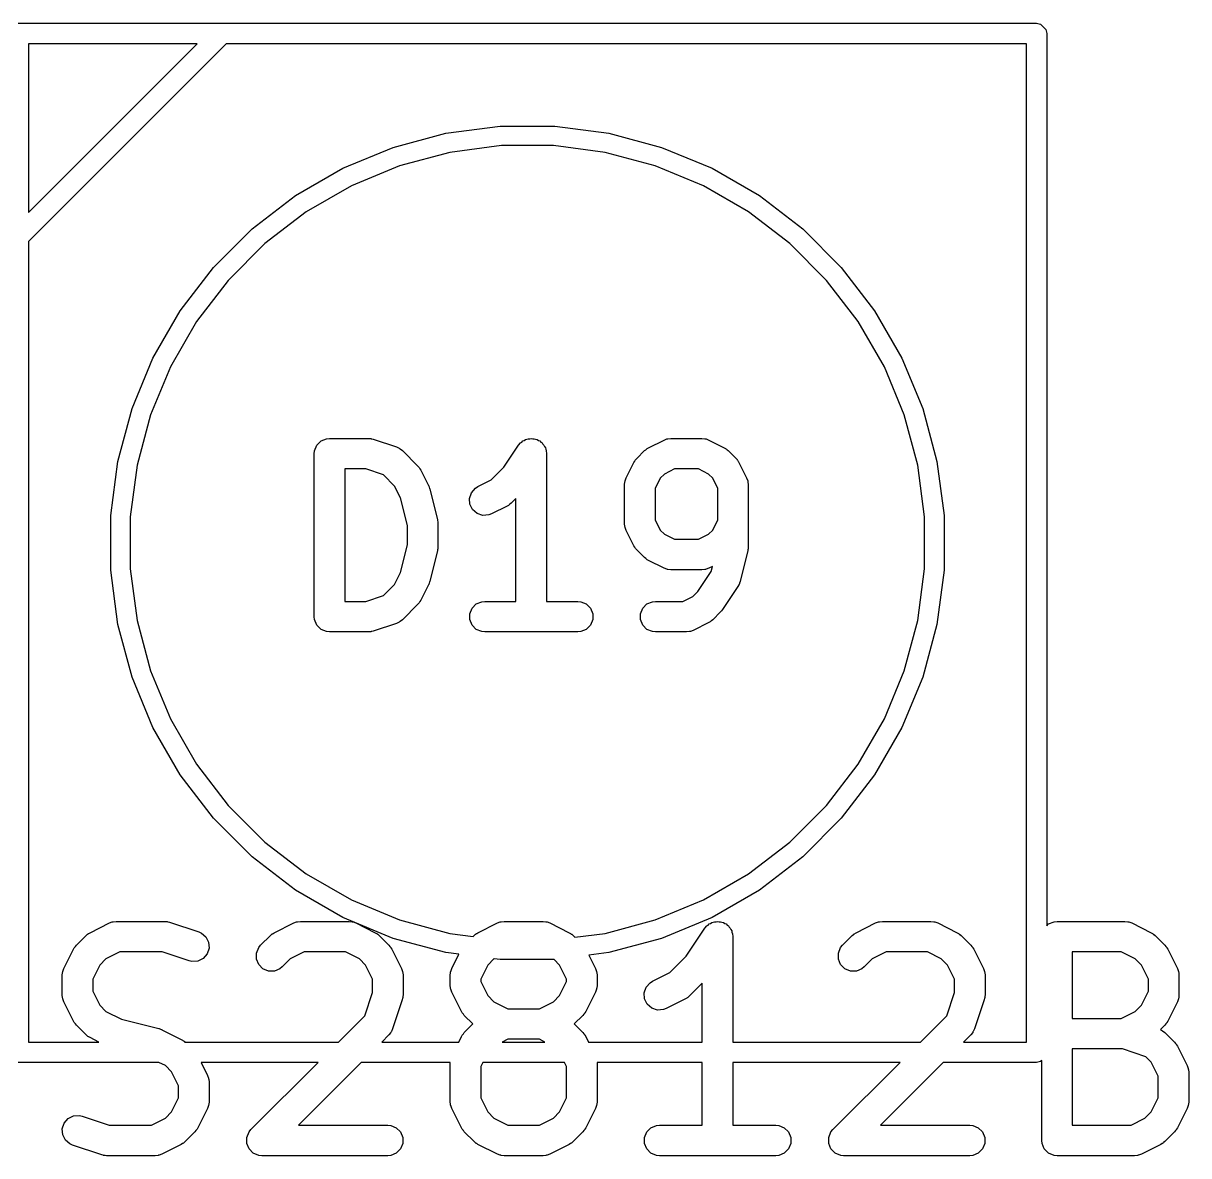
# Model space of a CAD drawing. Header units: millimetres. Extents: x 73 to 176, y -160 to -92.
# Drawn here: x 98.57 to 104.3, y -106.54 to -100.99 of the extents above; entities that cross this region are included whole.
import ezdxf

# ---------------------------------------------------------------- set-up
doc = ezdxf.new("R2010")
doc.units = ezdxf.units.MM
doc.layers.add('F.Fab', color=9, linetype='CONTINUOUS', true_color=0xafafaf)

msp = doc.modelspace()

# ---------------------------------------------------------------- linework, layer by layer
at = {"layer": 'F.Fab', "linetype": 'CONTINUOUS'}
for p, q in [((98.549, -100.986), (103.549, -100.986)), ((103.549, -100.986), (103.568134, -100.989806)), ((103.568134, -100.989806), (103.595194, -101.016866)), ((103.595194, -101.016866), (103.599, -101.036)), ((103.599, -101.036), (103.599, -105.415267)), ((99.569711, -101.086), (98.599, -102.05671)), ((98.599, -101.086), (98.599, -101.915289)), ((98.599, -101.915289), (99.428289, -101.086)), ((99.428289, -101.086), (98.599, -101.086)), ((103.499, -101.086), (99.569711, -101.086)), ((103.499, -105.986), (103.499, -101.086)), ((100.649065, -101.52539), (100.914924, -101.490389)), ((100.914924, -101.490389), (101.183076, -101.490389)), ((101.183076, -101.490389), (101.448935, -101.52539)), ((100.390049, -101.594793), (100.649065, -101.52539)), ((101.448935, -101.52539), (101.707951, -101.594793)), ((100.142308, -101.697411), (100.390049, -101.594793)), ((100.667758, -101.619365), (100.420848, -101.685524)), ((100.92119, -101.586), (100.667758, -101.619365)), ((101.17681, -101.586), (100.92119, -101.586)), ((101.430242, -101.619365), (101.17681, -101.586)), ((101.677152, -101.685524), (101.430242, -101.619365)), ((101.707951, -101.594793), (101.955692, -101.697411)), ((99.910081, -101.831487), (100.142308, -101.697411)), ((100.420848, -101.685524), (100.184687, -101.783346)), ((101.913313, -101.783346), (101.677152, -101.685524)), ((101.955692, -101.697411), (102.187919, -101.831487)), ((100.184687, -101.783346), (99.963314, -101.911155)), ((102.134686, -101.911155), (101.913313, -101.783346)), ((99.697341, -101.994728), (99.910081, -101.831487)), ((102.187919, -101.831487), (102.400659, -101.994728)), ((99.963314, -101.911155), (99.760517, -102.066767)), ((102.337483, -102.066767), (102.134686, -101.911155)), ((99.507728, -102.184341), (99.697341, -101.994728)), ((102.400659, -101.994728), (102.590272, -102.184341)), ((98.599, -102.05671), (98.599, -105.986)), ((99.760517, -102.066767), (99.579767, -102.247517)), ((102.518233, -102.247517), (102.337483, -102.066767)), ((99.344487, -102.397081), (99.507728, -102.184341)), ((102.590272, -102.184341), (102.753513, -102.397081)), ((99.579767, -102.247517), (99.424155, -102.450314)), ((102.673845, -102.450314), (102.518233, -102.247517)), ((99.210411, -102.629308), (99.344487, -102.397081)), ((102.753513, -102.397081), (102.887589, -102.629308)), ((99.424155, -102.450314), (99.296346, -102.671687)), ((102.801654, -102.671687), (102.673845, -102.450314)), ((99.107793, -102.877049), (99.210411, -102.629308)), ((102.887589, -102.629308), (102.990207, -102.877049)), ((99.296346, -102.671687), (99.198524, -102.907848)), ((102.899476, -102.907848), (102.801654, -102.671687)), ((99.03839, -103.136065), (99.107793, -102.877049)), ((102.990207, -102.877049), (103.05961, -103.136065)), ((99.198524, -102.907848), (99.132365, -103.154758)), ((102.965635, -103.154758), (102.899476, -102.907848)), ((100.015211, -103.056627), (100.035903, -103.035935)), ((100.035903, -103.035935), (100.062939, -103.024736)), ((100.062939, -103.024736), (100.077571, -103.023295)), ((100.077571, -103.023295), (100.268047, -103.023295)), ((100.268047, -103.023295), (100.275452, -103.024024)), ((100.275452, -103.024024), (100.277427, -103.023884)), ((100.277427, -103.023884), (100.280024, -103.024474)), ((100.280024, -103.024474), (100.282679, -103.024736)), ((100.282679, -103.024736), (100.28451, -103.025494)), ((100.28451, -103.025494), (100.291764, -103.027144)), ((100.291764, -103.027144), (100.40605, -103.065239)), ((101.005738, -103.056575), (101.014959, -103.045317)), ((101.014959, -103.045317), (101.021128, -103.041185)), ((101.021128, -103.041185), (101.026379, -103.035935)), ((101.026379, -103.035935), (101.033168, -103.033122)), ((101.033168, -103.033122), (101.039274, -103.029034)), ((101.039274, -103.029034), (101.046554, -103.027577)), ((101.046554, -103.027577), (101.053415, -103.024736)), ((101.053415, -103.024736), (101.060764, -103.024736)), ((101.060764, -103.024736), (101.067969, -103.023295)), ((101.067969, -103.023295), (101.075253, -103.024736)), ((101.075253, -103.024736), (101.082679, -103.024736)), ((101.082679, -103.024736), (101.089467, -103.027547)), ((101.089467, -103.027547), (101.096676, -103.028974)), ((101.096676, -103.028974), (101.102854, -103.033093)), ((101.102854, -103.033093), (101.109715, -103.035935)), ((101.109715, -103.035935), (101.11491, -103.04113)), ((101.11491, -103.04113), (101.121025, -103.045207)), ((101.121025, -103.045207), (101.125156, -103.051376)), ((101.125156, -103.051376), (101.130407, -103.056627)), ((101.64403, -103.069308), (101.72022, -103.031213)), ((101.72022, -103.031213), (101.733952, -103.025958)), ((101.733952, -103.025958), (101.736639, -103.025767)), ((101.736639, -103.025767), (101.739129, -103.024736)), ((101.739129, -103.024736), (101.753761, -103.023295)), ((101.753761, -103.023295), (101.906142, -103.023295)), ((101.906142, -103.023295), (101.920774, -103.024736)), ((101.920774, -103.024736), (101.923263, -103.025767)), ((101.923263, -103.025767), (101.925951, -103.025958)), ((101.925951, -103.025958), (101.939683, -103.031213)), ((101.939683, -103.031213), (102.015874, -103.069308)), ((100.002571, -103.098295), (100.004012, -103.083663)), ((100.002571, -103.898295), (100.002571, -103.098295)), ((100.004012, -103.083663), (100.015211, -103.056627)), ((100.40605, -103.065239), (100.419475, -103.071233)), ((100.419475, -103.071233), (100.42151, -103.072998)), ((100.42151, -103.072998), (100.424001, -103.07403)), ((100.424001, -103.07403), (100.435366, -103.083357)), ((100.435366, -103.083357), (100.511556, -103.159547)), ((100.93357, -103.1648), (101.005643, -103.056692)), ((101.005643, -103.056692), (101.005677, -103.056649)), ((101.005677, -103.056649), (101.005687, -103.056627)), ((101.005687, -103.056627), (101.005738, -103.056575)), ((101.130407, -103.056627), (101.133219, -103.063416)), ((101.133219, -103.063416), (101.137308, -103.069522)), ((101.137308, -103.069522), (101.138764, -103.076802)), ((101.138764, -103.076802), (101.141606, -103.083663)), ((101.141606, -103.083663), (101.143031, -103.098141)), ((101.143031, -103.098141), (101.143047, -103.098217)), ((101.143047, -103.098217), (101.143041, -103.098242)), ((101.143041, -103.098242), (101.143047, -103.098295)), ((101.143047, -103.098295), (101.143047, -103.823295)), ((101.586443, -103.121452), (101.624538, -103.083357)), ((101.624538, -103.083357), (101.630287, -103.078638)), ((101.630287, -103.078638), (101.631587, -103.07714)), ((101.631587, -103.07714), (101.633846, -103.075718)), ((101.633846, -103.075718), (101.635903, -103.07403)), ((101.635903, -103.07403), (101.63773, -103.073272)), ((101.63773, -103.073272), (101.64403, -103.069308)), ((102.015874, -103.069308), (102.022173, -103.073272)), ((102.022173, -103.073272), (102.024001, -103.07403)), ((102.024001, -103.07403), (102.026057, -103.075718)), ((102.026057, -103.075718), (102.028317, -103.07714)), ((102.028317, -103.07714), (102.029616, -103.078638)), ((102.029616, -103.078638), (102.035366, -103.083357)), ((102.035366, -103.083357), (102.073461, -103.121452)), ((99.003389, -103.401924), (99.03839, -103.136065)), ((99.132365, -103.154758), (99.099, -103.40819)), ((100.511556, -103.159547), (100.516276, -103.165297)), ((100.516276, -103.165297), (100.517773, -103.166596)), ((100.871238, -103.227131), (100.93357, -103.1648)), ((101.534298, -103.217135), (101.572394, -103.140944)), ((101.572394, -103.140944), (101.576357, -103.134647)), ((101.576357, -103.134647), (101.577116, -103.132817)), ((101.577116, -103.132817), (101.578807, -103.130755)), ((101.578807, -103.130755), (101.580227, -103.128501)), ((101.580227, -103.128501), (101.581722, -103.127204)), ((101.581722, -103.127204), (101.586443, -103.121452)), ((102.073461, -103.121452), (102.078179, -103.127201)), ((102.078179, -103.127201), (102.079678, -103.128501)), ((102.079678, -103.128501), (102.081099, -103.13076)), ((102.081099, -103.13076), (102.082788, -103.132817)), ((102.082788, -103.132817), (102.083545, -103.134644)), ((102.083545, -103.134644), (102.08751, -103.140944)), ((102.08751, -103.140944), (102.125605, -103.217135)), ((102.999, -103.40819), (102.965635, -103.154758)), ((103.05961, -103.136065), (103.094611, -103.401924)), ((100.255877, -103.173295), (100.152571, -103.173295)), ((100.152571, -103.173295), (100.152571, -103.823295)), ((100.341819, -103.201942), (100.255877, -103.173295)), ((100.396883, -103.257006), (100.341819, -103.201942)), ((100.517773, -103.166596), (100.519192, -103.16885)), ((100.519192, -103.16885), (100.520884, -103.170912)), ((100.520884, -103.170912), (100.521642, -103.172744)), ((100.521642, -103.172744), (100.525605, -103.179039)), ((100.525605, -103.179039), (100.5637, -103.25523)), ((101.529043, -103.230866), (101.534298, -103.217135)), ((101.701115, -103.218911), (101.67638, -103.268381)), ((101.721998, -103.198029), (101.701115, -103.218911)), ((101.771466, -103.173295), (101.721998, -103.198029)), ((101.888437, -103.173295), (101.771466, -103.173295)), ((101.937906, -103.198029), (101.888437, -103.173295)), ((101.958788, -103.218911), (101.937906, -103.198029)), ((101.983523, -103.26838), (101.958788, -103.218911)), ((102.125605, -103.217135), (102.13086, -103.230867)), ((100.425853, -103.314945), (100.396883, -103.257006)), ((100.5637, -103.25523), (100.564109, -103.256299)), ((100.564109, -103.256299), (100.564432, -103.256735)), ((100.564432, -103.256735), (100.56663, -103.262886)), ((100.56663, -103.262886), (100.568955, -103.268962)), ((100.568955, -103.268962), (100.568993, -103.2695)), ((100.568993, -103.2695), (100.569379, -103.27058)), ((100.569379, -103.27058), (100.607475, -103.422962)), ((100.774318, -103.289724), (100.793491, -103.267616)), ((100.793491, -103.267616), (100.805934, -103.259784)), ((100.805934, -103.259784), (100.871238, -103.227131)), ((101.52638, -103.250676), (101.527821, -103.236044)), ((101.52638, -103.441152), (101.52638, -103.250676)), ((101.527821, -103.236044), (101.528851, -103.233555)), ((101.528851, -103.233555), (101.529043, -103.230866)), ((101.67638, -103.268381), (101.67638, -103.423446)), ((101.983523, -103.423447), (101.983523, -103.26838)), ((102.13086, -103.230867), (102.13105, -103.233554)), ((102.13105, -103.233554), (102.132082, -103.236044)), ((102.132082, -103.236044), (102.133523, -103.250676)), ((102.133523, -103.250676), (102.133523, -103.555438)), ((100.459714, -103.450387), (100.425853, -103.314945)), ((100.765064, -103.317485), (100.774318, -103.289724)), ((100.767138, -103.346675), (100.765064, -103.317485)), ((100.993047, -103.317455), (100.968699, -103.341804)), ((100.993047, -103.823295), (100.993047, -103.317455)), ((100.780225, -103.37285), (100.767138, -103.346675)), ((100.802333, -103.392023), (100.780225, -103.37285)), ((100.830094, -103.401277), (100.802333, -103.392023)), ((100.873016, -103.393948), (100.859284, -103.399203)), ((100.949207, -103.355853), (100.873016, -103.393948)), ((100.955506, -103.351888), (100.949207, -103.355853)), ((100.957334, -103.351131), (100.955506, -103.351888)), ((100.95939, -103.349442), (100.957334, -103.351131)), ((100.96165, -103.348021), (100.95939, -103.349442)), ((100.962949, -103.346522), (100.96165, -103.348021)), ((100.968699, -103.341804), (100.962949, -103.346522)), ((99.003389, -103.40819), (99.003389, -103.401924)), ((99.003389, -103.670076), (99.003389, -103.40819)), ((99.099, -103.40819), (99.099, -103.66381)), ((100.459714, -103.546202), (100.459714, -103.450387)), ((100.607475, -103.422962), (100.60785, -103.425498)), ((100.60785, -103.425498), (100.608273, -103.42652)), ((100.608273, -103.42652), (100.608815, -103.432032)), ((100.608815, -103.432032), (100.609625, -103.437506)), ((100.609625, -103.437506), (100.609462, -103.438598)), ((100.609462, -103.438598), (100.609714, -103.441152)), ((100.609714, -103.441152), (100.609714, -103.555438)), ((100.859284, -103.399203), (100.830094, -103.401277)), ((101.527821, -103.455784), (101.52638, -103.441152)), ((101.67638, -103.423446), (101.701114, -103.472914)), ((101.958788, -103.472915), (101.983523, -103.423447)), ((102.999, -103.66381), (102.999, -103.40819)), ((103.094611, -103.401924), (103.094611, -103.670076)), ((101.528851, -103.458272), (101.527821, -103.455784)), ((101.529043, -103.460962), (101.528851, -103.458272)), ((101.534298, -103.474694), (101.529043, -103.460962)), ((101.572394, -103.550883), (101.534298, -103.474694)), ((101.701114, -103.472914), (101.721998, -103.493799)), ((101.721998, -103.493799), (101.771466, -103.518533)), ((101.888437, -103.518533), (101.937905, -103.493799)), ((101.937905, -103.493799), (101.958788, -103.472915)), ((100.425853, -103.681643), (100.459714, -103.546202)), ((100.608815, -103.564557), (100.608273, -103.57007)), ((100.609625, -103.559084), (100.608815, -103.564557)), ((100.609714, -103.555438), (100.609462, -103.557991)), ((100.609462, -103.557991), (100.609625, -103.559084)), ((101.576356, -103.557177), (101.572394, -103.550883)), ((101.577115, -103.559009), (101.576356, -103.557177)), ((101.578808, -103.561072), (101.577115, -103.559009)), ((101.580227, -103.563326), (101.578808, -103.561072)), ((101.581721, -103.564622), (101.580227, -103.563326)), ((101.586442, -103.570374), (101.581721, -103.564622)), ((101.771466, -103.518533), (101.888437, -103.518533)), ((102.132623, -103.564567), (102.132082, -103.57007)), ((102.133435, -103.559083), (102.132623, -103.564567)), ((102.133523, -103.555438), (102.133271, -103.557987)), ((102.133271, -103.557987), (102.133435, -103.559083)), ((100.607475, -103.573628), (100.569379, -103.72601)), ((100.60785, -103.571091), (100.607475, -103.573628)), ((100.608273, -103.57007), (100.60785, -103.571091)), ((101.624537, -103.60847), (101.586442, -103.570374)), ((101.630288, -103.61319), (101.624537, -103.60847)), ((101.631587, -103.614688), (101.630288, -103.61319)), ((101.633842, -103.616107), (101.631587, -103.614688)), ((101.635902, -103.617798), (101.633842, -103.616107)), ((101.637732, -103.618556), (101.635902, -103.617798)), ((101.64403, -103.62252), (101.637732, -103.618556)), ((101.72022, -103.660615), (101.64403, -103.62252)), ((102.131284, -103.573628), (102.093189, -103.726009)), ((102.131659, -103.57109), (102.131284, -103.573628)), ((102.132082, -103.57007), (102.131659, -103.57109)), ((99.03839, -103.935935), (99.003389, -103.670076)), ((99.099, -103.66381), (99.132365, -103.917242)), ((101.733952, -103.66587), (101.72022, -103.660615)), ((101.736639, -103.66606), (101.733952, -103.66587)), ((101.739129, -103.667092), (101.736639, -103.66606)), ((101.753761, -103.668533), (101.739129, -103.667092)), ((101.906142, -103.668533), (101.753761, -103.668533)), ((101.885952, -103.774323), (101.950817, -103.677026)), ((101.920774, -103.667092), (101.906142, -103.668533)), ((101.923263, -103.66606), (101.920774, -103.667092)), ((101.925951, -103.66587), (101.923263, -103.66606)), ((101.939683, -103.660615), (101.925951, -103.66587)), ((101.957097, -103.651908), (101.939683, -103.660615)), ((101.950817, -103.677026), (101.957097, -103.651908)), ((102.965635, -103.917242), (102.999, -103.66381)), ((103.094611, -103.670076), (103.05961, -103.935935)), ((100.396883, -103.739582), (100.425853, -103.681643)), ((100.56663, -103.733703), (100.564432, -103.739855)), ((100.568955, -103.727628), (100.56663, -103.733703)), ((100.568993, -103.727089), (100.568955, -103.727628)), ((100.569379, -103.72601), (100.568993, -103.727089)), ((102.08887, -103.738095), (102.088242, -103.739855)), ((102.089749, -103.736448), (102.08887, -103.738095)), ((102.090108, -103.734631), (102.089749, -103.736448)), ((102.093189, -103.726009), (102.090108, -103.734631)), ((100.255877, -103.823295), (100.341818, -103.794648)), ((100.341818, -103.794648), (100.396883, -103.739582)), ((100.5637, -103.74136), (100.525605, -103.81755)), ((100.564109, -103.74029), (100.5637, -103.74136)), ((100.564432, -103.739855), (100.564109, -103.74029)), ((101.861715, -103.798561), (101.885952, -103.774323)), ((102.082832, -103.749422), (102.006642, -103.863707)), ((102.087138, -103.741343), (102.082832, -103.749422)), ((102.088242, -103.739855), (102.087138, -103.741343)), ((100.152571, -103.823295), (100.255877, -103.823295)), ((100.511557, -103.837041), (100.435366, -103.913233)), ((100.516274, -103.831292), (100.511557, -103.837041)), ((100.517773, -103.829993), (100.516274, -103.831292)), ((100.519194, -103.827734), (100.517773, -103.829993)), ((100.520884, -103.825676), (100.519194, -103.827734)), ((100.521641, -103.823846), (100.520884, -103.825676)), ((100.525605, -103.81755), (100.521641, -103.823846)), ((100.777115, -103.856627), (100.797807, -103.835935)), ((100.797807, -103.835935), (100.824843, -103.824736)), ((100.824843, -103.824736), (100.839475, -103.823295)), ((100.839475, -103.823295), (100.993047, -103.823295)), ((101.143047, -103.823295), (101.296618, -103.823295)), ((101.296618, -103.823295), (101.31125, -103.824736)), ((101.31125, -103.824736), (101.338286, -103.835935)), ((101.338286, -103.835935), (101.358978, -103.856627)), ((101.615211, -103.856627), (101.635903, -103.835935)), ((101.635903, -103.835935), (101.662939, -103.824736)), ((101.662939, -103.824736), (101.677571, -103.823295)), ((101.677571, -103.823295), (101.812247, -103.823295)), ((101.812247, -103.823295), (101.861715, -103.798561)), ((100.004012, -103.912927), (100.002571, -103.898295)), ((100.765916, -103.883663), (100.777115, -103.856627)), ((100.765916, -103.912927), (100.765916, -103.883663)), ((101.358978, -103.856627), (101.370177, -103.883663)), ((101.370177, -103.883663), (101.370177, -103.912927)), ((101.604012, -103.883663), (101.615211, -103.856627)), ((101.604012, -103.912927), (101.604012, -103.883663)), ((101.997271, -103.875137), (101.959175, -103.913233)), ((101.997304, -103.875096), (101.997271, -103.875137)), ((101.997326, -103.875082), (101.997304, -103.875096)), ((102.00187, -103.869532), (101.997326, -103.875082)), ((102.006599, -103.863772), (102.00187, -103.869532)), ((102.006609, -103.863746), (102.006599, -103.863772)), ((102.006642, -103.863707), (102.006609, -103.863746)), ((99.107793, -104.194951), (99.03839, -103.935935)), ((99.132365, -103.917242), (99.198524, -104.164152)), ((100.015211, -103.939963), (100.004012, -103.912927)), ((100.035903, -103.960655), (100.015211, -103.939963)), ((100.062939, -103.971854), (100.035903, -103.960655)), ((100.40605, -103.931351), (100.291764, -103.969446)), ((100.419475, -103.925357), (100.40605, -103.931351)), ((100.42151, -103.923591), (100.419475, -103.925357)), ((100.424001, -103.92256), (100.42151, -103.923591)), ((100.435366, -103.913233), (100.424001, -103.92256)), ((100.777115, -103.939963), (100.765916, -103.912927)), ((100.797807, -103.960655), (100.777115, -103.939963)), ((100.824843, -103.971854), (100.797807, -103.960655)), ((101.338286, -103.960655), (101.31125, -103.971854)), ((101.358978, -103.939963), (101.338286, -103.960655)), ((101.370177, -103.912927), (101.358978, -103.939963)), ((101.615211, -103.939963), (101.604012, -103.912927)), ((101.635903, -103.960655), (101.615211, -103.939963)), ((101.662939, -103.971854), (101.635903, -103.960655)), ((101.863493, -103.965377), (101.849761, -103.970632)), ((101.939683, -103.927282), (101.863493, -103.965377)), ((101.945982, -103.923317), (101.939683, -103.927282)), ((101.94781, -103.92256), (101.945982, -103.923317)), ((101.949866, -103.920871), (101.94781, -103.92256)), ((101.952126, -103.91945), (101.949866, -103.920871)), ((101.953425, -103.917951), (101.952126, -103.91945)), ((101.959175, -103.913233), (101.953425, -103.917951)), ((102.899476, -104.164152), (102.965635, -103.917242)), ((103.05961, -103.935935), (102.990207, -104.194951)), ((100.077571, -103.973295), (100.062939, -103.971854)), ((100.268047, -103.973295), (100.077571, -103.973295)), ((100.275452, -103.972565), (100.268047, -103.973295)), ((100.277427, -103.972706), (100.275452, -103.972565)), ((100.280024, -103.972115), (100.277427, -103.972706)), ((100.282679, -103.971854), (100.280024, -103.972115)), ((100.28451, -103.971095), (100.282679, -103.971854)), ((100.291764, -103.969446), (100.28451, -103.971095)), ((100.839475, -103.973295), (100.824843, -103.971854)), ((101.296618, -103.973295), (100.839475, -103.973295)), ((101.31125, -103.971854), (101.296618, -103.973295)), ((101.677571, -103.973295), (101.662939, -103.971854)), ((101.829952, -103.973295), (101.677571, -103.973295)), ((101.844584, -103.971854), (101.829952, -103.973295)), ((101.847073, -103.970822), (101.844584, -103.971854)), ((101.849761, -103.970632), (101.847073, -103.970822)), ((99.210411, -104.442692), (99.107793, -104.194951)), ((99.198524, -104.164152), (99.296346, -104.400313)), ((102.801654, -104.400313), (102.899476, -104.164152)), ((102.990207, -104.194951), (102.887589, -104.442692)), ((99.296346, -104.400313), (99.424155, -104.621686)), ((102.673845, -104.621686), (102.801654, -104.400313)), ((99.344487, -104.674919), (99.210411, -104.442692)), ((102.887589, -104.442692), (102.753513, -104.674919)), ((99.424155, -104.621686), (99.579767, -104.824483)), ((102.518233, -104.824483), (102.673845, -104.621686)), ((99.507728, -104.887659), (99.344487, -104.674919)), ((102.753513, -104.674919), (102.590272, -104.887659)), ((99.579767, -104.824483), (99.760517, -105.005233)), ((102.337483, -105.005233), (102.518233, -104.824483)), ((99.697341, -105.077272), (99.507728, -104.887659)), ((102.590272, -104.887659), (102.400659, -105.077272)), ((99.760517, -105.005233), (99.963314, -105.160845)), ((102.134686, -105.160845), (102.337483, -105.005233)), ((99.910081, -105.240513), (99.697341, -105.077272)), ((102.400659, -105.077272), (102.187919, -105.240513)), ((99.963314, -105.160845), (100.184687, -105.288654)), ((101.913313, -105.288654), (102.134686, -105.160845)), ((100.142308, -105.374589), (99.910081, -105.240513)), ((102.187919, -105.240513), (101.955692, -105.374589)), ((100.184687, -105.288654), (100.420848, -105.386476)), ((101.677152, -105.386476), (101.913313, -105.288654)), ((98.996887, -105.401737), (99.010618, -105.396482)), ((99.010618, -105.396482), (99.013307, -105.39629)), ((99.013307, -105.39629), (99.015796, -105.39526)), ((99.015796, -105.39526), (99.030428, -105.393819)), ((99.030428, -105.393819), (99.268523, -105.393819)), ((99.268523, -105.393819), (99.275928, -105.394548)), ((99.275928, -105.394548), (99.277903, -105.394408)), ((99.277903, -105.394408), (99.2805, -105.394998)), ((99.2805, -105.394998), (99.283155, -105.39526)), ((99.283155, -105.39526), (99.284986, -105.396018)), ((99.284986, -105.396018), (99.29224, -105.397668)), ((99.901649, -105.401737), (99.91538, -105.396482)), ((99.91538, -105.396482), (99.918069, -105.39629)), ((99.918069, -105.39629), (99.920558, -105.39526)), ((99.920558, -105.39526), (99.93519, -105.393819)), ((99.93519, -105.393819), (100.173285, -105.393819)), ((100.390049, -105.477207), (100.142308, -105.374589)), ((100.173285, -105.393819), (100.187917, -105.39526)), ((100.187917, -105.39526), (100.190406, -105.396291)), ((100.190406, -105.396291), (100.193094, -105.396482)), ((100.193094, -105.396482), (100.206826, -105.401737)), ((100.420848, -105.386476), (100.667758, -105.452635)), ((100.901649, -105.401737), (100.91538, -105.396482)), ((100.91538, -105.396482), (100.918069, -105.39629)), ((100.918069, -105.39629), (100.920558, -105.39526)), ((100.920558, -105.39526), (100.93519, -105.393819)), ((100.93519, -105.393819), (101.125666, -105.393819)), ((101.125666, -105.393819), (101.140298, -105.39526)), ((101.140298, -105.39526), (101.142787, -105.396291)), ((101.142787, -105.396291), (101.145475, -105.396482)), ((101.145475, -105.396482), (101.159207, -105.401737)), ((101.430242, -105.452635), (101.677152, -105.386476)), ((101.955692, -105.374589), (101.707951, -105.477207)), ((101.961316, -105.398101), (101.968177, -105.39526)), ((101.968177, -105.39526), (101.975525, -105.39526)), ((101.975525, -105.39526), (101.98273, -105.393819)), ((101.98273, -105.393819), (101.990014, -105.39526)), ((101.990014, -105.39526), (101.997441, -105.39526)), ((101.997441, -105.39526), (102.004229, -105.398072)), ((102.758792, -105.401737), (102.772523, -105.396482)), ((102.772523, -105.396482), (102.775212, -105.39629)), ((102.775212, -105.39629), (102.777701, -105.39526)), ((102.777701, -105.39526), (102.792333, -105.393819)), ((102.792333, -105.393819), (103.030428, -105.393819)), ((103.030428, -105.393819), (103.04506, -105.39526)), ((103.04506, -105.39526), (103.047549, -105.396291)), ((103.047549, -105.396291), (103.050237, -105.396482)), ((103.050237, -105.396482), (103.063969, -105.401737)), ((103.607808, -105.406459), (103.634844, -105.39526)), ((103.634844, -105.39526), (103.649476, -105.393819)), ((103.649476, -105.393819), (103.982809, -105.393819)), ((103.982809, -105.393819), (103.997441, -105.39526)), ((103.997441, -105.39526), (103.99993, -105.396291)), ((103.99993, -105.396291), (104.002618, -105.396482)), ((104.002618, -105.396482), (104.01635, -105.401737)), ((98.891465, -105.455766), (98.893522, -105.454078)), ((98.893522, -105.454078), (98.895349, -105.45332)), ((98.895349, -105.45332), (98.901649, -105.449356)), ((98.901649, -105.449356), (98.996887, -105.401737)), ((99.29224, -105.397668), (99.435097, -105.445287)), ((99.435097, -105.445287), (99.448522, -105.451281)), ((99.448522, -105.451281), (99.470629, -105.470455)), ((99.796227, -105.455766), (99.798284, -105.454078)), ((99.798284, -105.454078), (99.800111, -105.45332)), ((99.800111, -105.45332), (99.806411, -105.449356)), ((99.806411, -105.449356), (99.901649, -105.401737)), ((100.206826, -105.401737), (100.302064, -105.449356)), ((100.302064, -105.449356), (100.308363, -105.45332)), ((100.308363, -105.45332), (100.310191, -105.454078)), ((100.310191, -105.454078), (100.312247, -105.455766)), ((100.667758, -105.452635), (100.782573, -105.46775)), ((100.796227, -105.455766), (100.798284, -105.454078)), ((100.798284, -105.454078), (100.800111, -105.45332)), ((100.800111, -105.45332), (100.806411, -105.449356)), ((100.806411, -105.449356), (100.901649, -105.401737)), ((101.159207, -105.401737), (101.254445, -105.449356)), ((101.254445, -105.449356), (101.260744, -105.45332)), ((101.260744, -105.45332), (101.262572, -105.454078)), ((101.262572, -105.454078), (101.264628, -105.455766)), ((101.282603, -105.472071), (101.430242, -105.452635)), ((101.829285, -105.563896), (101.920405, -105.427216)), ((101.920405, -105.427216), (101.920439, -105.427173)), ((101.920439, -105.427173), (101.920449, -105.427151)), ((101.920449, -105.427151), (101.9205, -105.427099)), ((101.9205, -105.427099), (101.929721, -105.415841)), ((101.929721, -105.415841), (101.93589, -105.411709)), ((101.93589, -105.411709), (101.941141, -105.406459)), ((101.941141, -105.406459), (101.94793, -105.403646)), ((101.94793, -105.403646), (101.954036, -105.399558)), ((101.954036, -105.399558), (101.961316, -105.398101)), ((102.004229, -105.398072), (102.011438, -105.399498)), ((102.011438, -105.399498), (102.017617, -105.403617)), ((102.017617, -105.403617), (102.024477, -105.406459)), ((102.024477, -105.406459), (102.02967, -105.411652)), ((102.02967, -105.411652), (102.035787, -105.41573)), ((102.035787, -105.41573), (102.03992, -105.421902)), ((102.03992, -105.421902), (102.045169, -105.427151)), ((102.045169, -105.427151), (102.04798, -105.433938)), ((102.04798, -105.433938), (102.05207, -105.440045)), ((102.05207, -105.440045), (102.053526, -105.447326)), ((102.053526, -105.447326), (102.056368, -105.454187)), ((102.056368, -105.454187), (102.057793, -105.468663)), ((102.65337, -105.455766), (102.655427, -105.454078)), ((102.655427, -105.454078), (102.657254, -105.45332)), ((102.657254, -105.45332), (102.663554, -105.449356)), ((102.663554, -105.449356), (102.758792, -105.401737)), ((103.063969, -105.401737), (103.159207, -105.449356)), ((103.159207, -105.449356), (103.165506, -105.45332)), ((103.165506, -105.45332), (103.167334, -105.454078)), ((103.167334, -105.454078), (103.16939, -105.455766)), ((103.599, -105.415267), (103.607808, -105.406459)), ((104.01635, -105.401737), (104.111588, -105.449356)), ((104.111588, -105.449356), (104.117887, -105.45332)), ((104.117887, -105.45332), (104.119715, -105.454078)), ((104.119715, -105.454078), (104.121771, -105.455766)), ((98.829819, -105.516773), (98.834538, -105.511024)), ((98.834538, -105.511024), (98.882157, -105.463405)), ((98.882157, -105.463405), (98.887906, -105.458686)), ((98.887906, -105.458686), (98.889206, -105.457188)), ((98.889206, -105.457188), (98.891465, -105.455766)), ((99.470629, -105.470455), (99.483716, -105.496628)), ((99.483716, -105.496628), (99.485791, -105.525818)), ((99.729973, -105.522389), (99.7393, -105.511024)), ((99.7393, -105.511024), (99.786919, -105.463405)), ((99.786919, -105.463405), (99.792668, -105.458686)), ((99.792668, -105.458686), (99.793968, -105.457188)), ((99.793968, -105.457188), (99.796227, -105.455766)), ((100.312247, -105.455766), (100.314507, -105.457188)), ((100.314507, -105.457188), (100.315806, -105.458686)), ((100.315806, -105.458686), (100.321556, -105.463405)), ((100.321556, -105.463405), (100.369175, -105.511024)), ((100.369175, -105.511024), (100.373893, -105.516773)), ((100.649065, -105.54661), (100.390049, -105.477207)), ((100.782573, -105.46775), (100.786919, -105.463405)), ((100.786919, -105.463405), (100.792668, -105.458686)), ((100.792668, -105.458686), (100.793968, -105.457188)), ((100.793968, -105.457188), (100.796227, -105.455766)), ((101.264628, -105.455766), (101.266888, -105.457188)), ((101.266888, -105.457188), (101.268187, -105.458686)), ((101.268187, -105.458686), (101.273937, -105.463405)), ((101.273937, -105.463405), (101.282603, -105.472071)), ((101.707951, -105.477207), (101.448935, -105.54661)), ((102.057793, -105.468663), (102.057809, -105.46874)), ((102.057809, -105.46874), (102.057803, -105.468766)), ((102.057803, -105.468766), (102.057809, -105.468819)), ((102.057809, -105.468819), (102.057809, -105.986)), ((102.587116, -105.522389), (102.596443, -105.511024)), ((102.596443, -105.511024), (102.644062, -105.463405)), ((102.644062, -105.463405), (102.649811, -105.458686)), ((102.649811, -105.458686), (102.651111, -105.457188)), ((102.651111, -105.457188), (102.65337, -105.455766)), ((103.16939, -105.455766), (103.17165, -105.457188)), ((103.17165, -105.457188), (103.172949, -105.458686)), ((103.172949, -105.458686), (103.178699, -105.463405)), ((103.178699, -105.463405), (103.226318, -105.511024)), ((103.226318, -105.511024), (103.231036, -105.516773)), ((104.121771, -105.455766), (104.124031, -105.457188)), ((104.124031, -105.457188), (104.12533, -105.458686)), ((104.12533, -105.458686), (104.13108, -105.463405)), ((104.13108, -105.463405), (104.178699, -105.511024)), ((104.178699, -105.511024), (104.183417, -105.516773)), ((98.77287, -105.625754), (98.820489, -105.530516)), ((98.820489, -105.530516), (98.824453, -105.524216)), ((98.824453, -105.524216), (98.825211, -105.522389)), ((98.825211, -105.522389), (98.826899, -105.520332)), ((98.826899, -105.520332), (98.828321, -105.518073)), ((98.828321, -105.518073), (98.829819, -105.516773)), ((99.048133, -105.543819), (98.979617, -105.578077)), ((99.256353, -105.543819), (99.048133, -105.543819)), ((99.387662, -105.587589), (99.256353, -105.543819)), ((99.476537, -105.55358), (99.457363, -105.575688)), ((99.485791, -105.525818), (99.476537, -105.55358)), ((99.718774, -105.549426), (99.729973, -105.522389)), ((99.718774, -105.578688), (99.718774, -105.549426)), ((99.952895, -105.543819), (99.884379, -105.578077)), ((100.15558, -105.543819), (99.952895, -105.543819)), ((100.224096, -105.578077), (100.15558, -105.543819)), ((100.373893, -105.516773), (100.375392, -105.518073)), ((100.375392, -105.518073), (100.376813, -105.520332)), ((100.376813, -105.520332), (100.378502, -105.522389)), ((100.378502, -105.522389), (100.379259, -105.524216)), ((100.379259, -105.524216), (100.383224, -105.530516)), ((100.383224, -105.530516), (100.430843, -105.625754)), ((100.712995, -105.555026), (100.649065, -105.54661)), ((100.677632, -105.625754), (100.712995, -105.555026)), ((101.448935, -105.54661), (101.350154, -105.559614)), ((101.350154, -105.559614), (101.383224, -105.625754)), ((101.747906, -105.645275), (101.829285, -105.563896)), ((102.575917, -105.549426), (102.587116, -105.522389)), ((102.575917, -105.578688), (102.575917, -105.549426)), ((102.810038, -105.543819), (102.741522, -105.578077)), ((103.012723, -105.543819), (102.810038, -105.543819)), ((103.081239, -105.578077), (103.012723, -105.543819)), ((103.231036, -105.516773), (103.232535, -105.518073)), ((103.232535, -105.518073), (103.233956, -105.520332)), ((103.233956, -105.520332), (103.235645, -105.522389)), ((103.235645, -105.522389), (103.236402, -105.524216)), ((103.236402, -105.524216), (103.240367, -105.530516)), ((103.240367, -105.530516), (103.287986, -105.625754)), ((103.965104, -105.543819), (103.724476, -105.543819)), ((103.724476, -105.543819), (103.724476, -105.870009)), ((104.03362, -105.578077), (103.965104, -105.543819)), ((104.183417, -105.516773), (104.184916, -105.518073)), ((104.184916, -105.518073), (104.186337, -105.520332)), ((104.186337, -105.520332), (104.188026, -105.522389)), ((104.188026, -105.522389), (104.188783, -105.524216)), ((104.188783, -105.524216), (104.192748, -105.530516)), ((104.192748, -105.530516), (104.240367, -105.625754)), ((98.767615, -105.639486), (98.77287, -105.625754)), ((98.94921, -105.608484), (98.914952, -105.677)), ((98.979617, -105.578077), (98.94921, -105.608484)), ((99.401999, -105.590849), (99.387662, -105.587589)), ((99.431189, -105.588774), (99.401999, -105.590849)), ((99.457363, -105.575688), (99.431189, -105.588774)), ((99.729973, -105.605725), (99.718774, -105.578688)), ((99.750665, -105.626417), (99.729973, -105.605725)), ((99.845366, -105.61709), (99.834001, -105.626417)), ((99.884379, -105.578077), (99.845366, -105.61709)), ((100.254503, -105.608484), (100.224096, -105.578077)), ((100.288761, -105.677), (100.254503, -105.608484)), ((100.430843, -105.625754), (100.436098, -105.639485)), ((100.672377, -105.639486), (100.677632, -105.625754)), ((100.853972, -105.608484), (100.819714, -105.677)), ((100.884379, -105.578077), (100.853972, -105.608484)), ((100.88515, -105.577691), (100.884379, -105.578077)), ((100.914924, -105.581611), (100.88515, -105.577691)), ((101.180011, -105.581611), (100.914924, -105.581611)), ((101.206884, -105.608484), (101.180011, -105.581611)), ((101.241142, -105.677), (101.206884, -105.608484)), ((101.383224, -105.625754), (101.388479, -105.639485)), ((102.587116, -105.605725), (102.575917, -105.578688)), ((102.607808, -105.626417), (102.587116, -105.605725)), ((102.702509, -105.61709), (102.691144, -105.626417)), ((102.741522, -105.578077), (102.702509, -105.61709)), ((103.111646, -105.608484), (103.081239, -105.578077)), ((103.145904, -105.677), (103.111646, -105.608484)), ((103.287986, -105.625754), (103.293241, -105.639485)), ((104.064027, -105.608484), (104.03362, -105.578077)), ((104.098285, -105.677), (104.064027, -105.608484)), ((104.240367, -105.625754), (104.245622, -105.639485)), ((98.764952, -105.659295), (98.766393, -105.644663)), ((98.764952, -105.754533), (98.764952, -105.659295)), ((98.766393, -105.644663), (98.767424, -105.642173)), ((98.767424, -105.642173), (98.767615, -105.639486)), ((98.914952, -105.677), (98.914952, -105.736828)), ((99.777702, -105.637616), (99.750665, -105.626417)), ((99.806964, -105.637616), (99.777702, -105.637616)), ((99.834001, -105.626417), (99.806964, -105.637616)), ((100.288761, -105.742363), (100.288761, -105.677)), ((100.436098, -105.639485), (100.436289, -105.642174)), ((100.436289, -105.642174), (100.43732, -105.644663)), ((100.43732, -105.644663), (100.438761, -105.659295)), ((100.438761, -105.659295), (100.438761, -105.754533)), ((100.669714, -105.659295), (100.671155, -105.644663)), ((100.669714, -105.706914), (100.669714, -105.659295)), ((100.671155, -105.644663), (100.672186, -105.642173)), ((100.672186, -105.642173), (100.672377, -105.639486)), ((100.819714, -105.677), (100.819714, -105.689209)), ((101.241142, -105.689209), (101.241142, -105.677)), ((101.388479, -105.639485), (101.38867, -105.642174)), ((101.38867, -105.642174), (101.389701, -105.644663)), ((101.389701, -105.644663), (101.391142, -105.659295)), ((101.391142, -105.659295), (101.391142, -105.706914)), ((101.663554, -105.687451), (101.747906, -105.645275)), ((102.634845, -105.637616), (102.607808, -105.626417)), ((102.664107, -105.637616), (102.634845, -105.637616)), ((102.691144, -105.626417), (102.664107, -105.637616)), ((103.145904, -105.742363), (103.145904, -105.677)), ((103.293241, -105.639485), (103.293432, -105.642174)), ((103.293432, -105.642174), (103.294463, -105.644663)), ((103.294463, -105.644663), (103.295904, -105.659295)), ((103.295904, -105.659295), (103.295904, -105.754533)), ((104.098285, -105.736828), (104.098285, -105.677)), ((104.245622, -105.639485), (104.245813, -105.642174)), ((104.245813, -105.642174), (104.246844, -105.644663)), ((104.246844, -105.644663), (104.248285, -105.659295)), ((104.248285, -105.659295), (104.248285, -105.754533)), ((98.914952, -105.736828), (98.94921, -105.805344)), ((100.671155, -105.721546), (100.669714, -105.706914)), ((100.672186, -105.724035), (100.671155, -105.721546)), ((100.672377, -105.726723), (100.672186, -105.724035)), ((100.677632, -105.740455), (100.672377, -105.726723)), ((100.725251, -105.835693), (100.677632, -105.740455)), ((100.819714, -105.689209), (100.853972, -105.757725)), ((101.206884, -105.757725), (101.241142, -105.689209)), ((101.383224, -105.740455), (101.335605, -105.835693)), ((101.388479, -105.726724), (101.383224, -105.740455)), ((101.38867, -105.724034), (101.388479, -105.726724)), ((101.389701, -105.721546), (101.38867, -105.724034)), ((101.391142, -105.706914), (101.389701, -105.721546)), ((101.622684, -105.745152), (101.631938, -105.717391)), ((101.631938, -105.717391), (101.651111, -105.695283)), ((101.651111, -105.695283), (101.663554, -105.687451)), ((101.907809, -105.697504), (101.845366, -105.759947)), ((101.907809, -105.986), (101.907809, -105.697504)), ((104.064027, -105.805344), (104.098285, -105.736828)), ((98.766393, -105.769165), (98.764952, -105.754533)), ((98.767424, -105.771654), (98.766393, -105.769165)), ((98.767615, -105.774342), (98.767424, -105.771654)), ((98.77287, -105.788074), (98.767615, -105.774342)), ((98.820489, -105.883312), (98.77287, -105.788074)), ((100.250589, -105.856876), (100.288761, -105.742363)), ((100.434912, -105.778251), (100.387293, -105.921107)), ((100.436561, -105.770995), (100.434912, -105.778251)), ((100.43732, -105.769165), (100.436561, -105.770995)), ((100.437581, -105.766511), (100.43732, -105.769165)), ((100.438172, -105.763914), (100.437581, -105.766511)), ((100.438761, -105.754533), (100.438031, -105.761939)), ((100.438031, -105.761939), (100.438172, -105.763914)), ((100.853972, -105.757725), (100.884379, -105.788132)), ((100.884379, -105.788132), (100.952895, -105.82239)), ((101.107961, -105.82239), (101.176477, -105.788132)), ((101.176477, -105.788132), (101.206884, -105.757725)), ((101.624758, -105.774342), (101.622684, -105.745152)), ((101.637845, -105.800517), (101.624758, -105.774342)), ((101.825874, -105.773996), (101.730636, -105.821615)), ((101.832173, -105.770031), (101.825874, -105.773996)), ((101.834001, -105.769274), (101.832173, -105.770031)), ((101.836057, -105.767585), (101.834001, -105.769274)), ((101.838317, -105.766164), (101.836057, -105.767585)), ((101.839616, -105.764665), (101.838317, -105.766164)), ((101.845366, -105.759947), (101.839616, -105.764665)), ((103.107732, -105.856876), (103.145904, -105.742363)), ((103.292055, -105.778251), (103.244436, -105.921107)), ((103.293704, -105.770995), (103.292055, -105.778251)), ((103.294463, -105.769165), (103.293704, -105.770995)), ((103.294724, -105.766511), (103.294463, -105.769165)), ((103.295315, -105.763914), (103.294724, -105.766511)), ((103.295904, -105.754533), (103.295174, -105.761939)), ((103.295174, -105.761939), (103.295315, -105.763914)), ((104.240367, -105.788074), (104.192748, -105.883312)), ((104.245622, -105.774343), (104.240367, -105.788074)), ((104.245813, -105.771653), (104.245622, -105.774343)), ((104.246844, -105.769165), (104.245813, -105.771653)), ((104.248285, -105.754533), (104.246844, -105.769165)), ((98.94921, -105.805344), (98.979617, -105.835751)), ((98.979617, -105.835751), (99.056604, -105.874244)), ((100.729215, -105.841992), (100.725251, -105.835693)), ((100.729973, -105.84382), (100.729215, -105.841992)), ((100.731661, -105.845876), (100.729973, -105.84382)), ((100.733083, -105.848136), (100.731661, -105.845876)), ((100.734581, -105.849435), (100.733083, -105.848136)), ((100.7393, -105.855185), (100.734581, -105.849435)), ((100.781505, -105.89739), (100.7393, -105.855185)), ((100.952895, -105.82239), (101.107961, -105.82239)), ((101.321556, -105.855185), (101.279351, -105.89739)), ((101.326274, -105.849435), (101.321556, -105.855185)), ((101.327773, -105.848136), (101.326274, -105.849435)), ((101.329194, -105.845876), (101.327773, -105.848136)), ((101.330883, -105.84382), (101.329194, -105.845876)), ((101.33164, -105.841992), (101.330883, -105.84382)), ((101.335605, -105.835693), (101.33164, -105.841992)), ((101.659953, -105.81969), (101.637845, -105.800517)), ((101.687714, -105.828944), (101.659953, -105.81969)), ((101.716904, -105.82687), (101.687714, -105.828944)), ((101.730636, -105.821615), (101.716904, -105.82687)), ((103.965104, -105.870009), (104.03362, -105.835751)), ((104.03362, -105.835751), (104.064027, -105.805344)), ((98.824453, -105.889611), (98.820489, -105.883312)), ((98.825211, -105.891439), (98.824453, -105.889611)), ((98.826899, -105.893495), (98.825211, -105.891439)), ((98.828321, -105.895755), (98.826899, -105.893495)), ((98.829819, -105.897054), (98.828321, -105.895755)), ((98.834538, -105.902804), (98.829819, -105.897054)), ((98.882157, -105.950423), (98.834538, -105.902804)), ((99.056604, -105.874244), (99.239094, -105.919867)), ((100.121465, -105.986), (100.250589, -105.856876)), ((100.7393, -105.939595), (100.781505, -105.89739)), ((101.279351, -105.89739), (101.321556, -105.939595)), ((102.978608, -105.986), (103.107732, -105.856876)), ((103.724476, -105.870009), (103.965104, -105.870009)), ((104.178699, -105.902804), (104.15674, -105.924762)), ((104.183417, -105.897054), (104.178699, -105.902804)), ((104.184916, -105.895755), (104.183417, -105.897054)), ((104.186337, -105.893495), (104.184916, -105.895755)), ((104.188026, -105.891439), (104.186337, -105.893495)), ((104.188783, -105.889611), (104.188026, -105.891439)), ((104.192748, -105.883312), (104.188783, -105.889611)), ((98.887906, -105.955141), (98.882157, -105.950423)), ((98.889206, -105.95664), (98.887906, -105.955141)), ((98.891465, -105.958061), (98.889206, -105.95664)), ((98.893522, -105.95975), (98.891465, -105.958061)), ((98.895349, -105.960507), (98.893522, -105.95975)), ((98.901649, -105.964472), (98.895349, -105.960507)), ((98.944705, -105.986), (98.901649, -105.964472)), ((99.239094, -105.919867), (99.240173, -105.920252)), ((99.240173, -105.920252), (99.240713, -105.920291)), ((99.240713, -105.920291), (99.246794, -105.922618)), ((99.246794, -105.922618), (99.25294, -105.924814)), ((99.25294, -105.924814), (99.253375, -105.925136)), ((99.253375, -105.925136), (99.254445, -105.925546)), ((99.254445, -105.925546), (99.349683, -105.973165)), ((100.369175, -105.950423), (100.333598, -105.986)), ((100.378503, -105.939058), (100.369175, -105.950423)), ((100.379534, -105.936567), (100.378503, -105.939058)), ((100.381299, -105.934533), (100.379534, -105.936567)), ((100.387293, -105.921107), (100.381299, -105.934533)), ((100.711794, -105.986), (100.725251, -105.959087)), ((100.725251, -105.959087), (100.729215, -105.952787)), ((100.729215, -105.952787), (100.729973, -105.95096)), ((100.729973, -105.95096), (100.731661, -105.948903)), ((100.731661, -105.948903), (100.733083, -105.946644)), ((100.733083, -105.946644), (100.734581, -105.945344)), ((100.734581, -105.945344), (100.7393, -105.939595)), ((101.321556, -105.939595), (101.326274, -105.945344)), ((101.326274, -105.945344), (101.327773, -105.946644)), ((101.327773, -105.946644), (101.329194, -105.948903)), ((101.329194, -105.948903), (101.330883, -105.95096)), ((101.330883, -105.95096), (101.33164, -105.952787)), ((101.33164, -105.952787), (101.335605, -105.959087)), ((101.335605, -105.959087), (101.349062, -105.986)), ((103.226318, -105.950423), (103.190741, -105.986)), ((103.235646, -105.939058), (103.226318, -105.950423)), ((103.236677, -105.936567), (103.235646, -105.939058)), ((103.238442, -105.934533), (103.236677, -105.936567)), ((103.244436, -105.921107), (103.238442, -105.934533)), ((104.15674, -105.924762), (104.162808, -105.927471)), ((104.162808, -105.927471), (104.164843, -105.929236)), ((104.164843, -105.929236), (104.167334, -105.930268)), ((104.167334, -105.930268), (104.178699, -105.939595)), ((104.178699, -105.939595), (104.226318, -105.987214)), ((98.599, -105.986), (98.944705, -105.986)), ((99.349683, -105.973165), (99.355982, -105.977129)), ((99.355982, -105.977129), (99.35781, -105.977887)), ((99.35781, -105.977887), (99.359866, -105.979575)), ((99.359866, -105.979575), (99.362126, -105.980997)), ((99.362126, -105.980997), (99.363425, -105.982495)), ((99.363425, -105.982495), (99.367696, -105.986)), ((99.367696, -105.986), (100.121465, -105.986)), ((100.333598, -105.986), (100.711794, -105.986)), ((100.952895, -105.97239), (100.925675, -105.986)), ((100.925675, -105.986), (101.135181, -105.986)), ((101.107961, -105.97239), (100.952895, -105.97239)), ((101.135181, -105.986), (101.107961, -105.97239)), ((101.349062, -105.986), (101.907809, -105.986)), ((102.057809, -105.986), (102.978608, -105.986)), ((103.190741, -105.986), (103.499, -105.986)), ((103.970639, -106.020009), (103.724476, -106.020009)), ((103.724476, -106.020009), (103.724476, -106.393819)), ((104.085152, -106.05818), (103.970639, -106.020009)), ((104.226318, -105.987214), (104.231036, -105.992963)), ((104.231036, -105.992963), (104.232535, -105.994263)), ((104.232535, -105.994263), (104.233956, -105.996522)), ((104.233956, -105.996522), (104.235645, -105.998579)), ((104.235645, -105.998579), (104.236402, -106.000406)), ((104.236402, -106.000406), (104.240367, -106.006706)), ((104.240367, -106.006706), (104.287986, -106.101944)), ((103.568134, -106.082194), (103.549, -106.086)), ((103.574476, -106.075852), (103.568134, -106.082194)), ((103.574476, -106.468819), (103.574476, -106.075852)), ((104.111646, -106.084674), (104.085152, -106.05818)), ((99.239943, -106.086), (98.549, -106.086)), ((99.271715, -106.101886), (99.239943, -106.086)), ((99.302122, -106.132293), (99.271715, -106.101886)), ((99.33638, -106.200809), (99.302122, -106.132293)), ((100.021466, -106.086), (99.44668, -106.086)), ((99.44668, -106.086), (99.478462, -106.149563)), ((99.691681, -106.415786), (100.021466, -106.086)), ((100.233598, -106.086), (99.92578, -106.393819)), ((100.669898, -106.086), (100.233598, -106.086)), ((100.669714, -106.087866), (100.669898, -106.086)), ((100.669714, -106.278342), (100.669714, -106.087866)), ((100.8295, -106.086), (100.819714, -106.105571)), ((100.819714, -106.105571), (100.819714, -106.260637)), ((101.231356, -106.086), (100.8295, -106.086)), ((101.241142, -106.105571), (101.231356, -106.086)), ((101.241142, -106.260637), (101.241142, -106.105571)), ((101.907809, -106.086), (101.390958, -106.086)), ((101.390958, -106.086), (101.391142, -106.087866)), ((101.391142, -106.087866), (101.391142, -106.278342)), ((101.907809, -106.393819), (101.907809, -106.086)), ((102.878609, -106.086), (102.057809, -106.086)), ((102.057809, -106.086), (102.057809, -106.393819)), ((102.548824, -106.415786), (102.878609, -106.086)), ((103.090741, -106.086), (102.782923, -106.393819)), ((103.549, -106.086), (103.090741, -106.086)), ((104.145904, -106.15319), (104.111646, -106.084674)), ((104.287986, -106.101944), (104.293241, -106.115675)), ((104.293241, -106.115675), (104.293432, -106.118364)), ((104.293432, -106.118364), (104.294463, -106.120853)), ((104.294463, -106.120853), (104.295904, -106.135485)), ((104.295904, -106.135485), (104.295904, -106.278342)), ((99.478462, -106.149563), (99.483717, -106.163294)), ((99.483717, -106.163294), (99.483908, -106.165983)), ((99.483908, -106.165983), (99.484939, -106.168472)), ((99.484939, -106.168472), (99.48638, -106.183104)), ((99.48638, -106.183104), (99.48638, -106.278342)), ((104.145904, -106.260637), (104.145904, -106.15319)), ((99.33638, -106.260637), (99.33638, -106.200809)), ((99.302121, -106.329153), (99.33638, -106.260637)), ((99.478462, -106.311883), (99.430843, -106.407121)), ((99.483717, -106.298152), (99.478462, -106.311883)), ((99.483908, -106.295462), (99.483717, -106.298152)), ((99.484939, -106.292974), (99.483908, -106.295462)), ((99.48638, -106.278342), (99.484939, -106.292974)), ((100.671155, -106.292974), (100.669714, -106.278342)), ((100.672186, -106.295463), (100.671155, -106.292974)), ((100.672377, -106.298151), (100.672186, -106.295463)), ((100.677632, -106.311883), (100.672377, -106.298151)), ((100.725251, -106.407121), (100.677632, -106.311883)), ((100.819714, -106.260637), (100.853972, -106.329153)), ((101.206883, -106.329153), (101.241142, -106.260637)), ((101.383224, -106.311883), (101.335605, -106.407121)), ((101.388479, -106.298152), (101.383224, -106.311883)), ((101.38867, -106.295462), (101.388479, -106.298152)), ((101.389701, -106.292974), (101.38867, -106.295462)), ((101.391142, -106.278342), (101.389701, -106.292974)), ((104.111645, -106.329153), (104.145904, -106.260637)), ((104.287986, -106.311883), (104.240367, -106.407121)), ((104.293241, -106.298152), (104.287986, -106.311883)), ((104.293432, -106.295462), (104.293241, -106.298152)), ((104.294463, -106.292974), (104.293432, -106.295462)), ((104.295904, -106.278342), (104.294463, -106.292974)), ((98.774795, -106.384057), (98.793969, -106.36195)), ((98.793969, -106.36195), (98.820142, -106.348864)), ((98.820142, -106.348864), (98.849332, -106.346789)), ((98.849332, -106.346789), (98.863669, -106.350049)), ((98.863669, -106.350049), (98.994979, -106.393819)), ((99.203199, -106.393819), (99.271714, -106.359561)), ((99.271714, -106.359561), (99.302121, -106.329153)), ((100.853972, -106.329153), (100.884379, -106.359561)), ((100.884379, -106.359561), (100.952895, -106.393819)), ((101.107961, -106.393819), (101.176476, -106.359561)), ((101.176476, -106.359561), (101.206883, -106.329153)), ((104.012723, -106.393819), (104.081238, -106.359561)), ((104.081238, -106.359561), (104.111645, -106.329153)), ((98.765541, -106.41182), (98.774795, -106.384057)), ((98.767616, -106.44101), (98.765541, -106.41182)), ((98.994979, -106.393819), (99.203199, -106.393819)), ((99.416794, -106.426613), (99.369176, -106.474232)), ((99.421512, -106.420863), (99.416794, -106.426613)), ((99.423011, -106.419564), (99.421512, -106.420863)), ((99.424432, -106.417305), (99.423011, -106.419564)), ((99.426122, -106.415247), (99.424432, -106.417305)), ((99.426879, -106.413417), (99.426122, -106.415247)), ((99.430843, -106.407121), (99.426879, -106.413417)), ((99.671155, -106.454187), (99.682354, -106.427151)), ((99.682354, -106.427151), (99.691681, -106.415786)), ((99.92578, -106.393819), (100.363761, -106.393819)), ((100.363761, -106.393819), (100.378393, -106.39526)), ((100.378393, -106.39526), (100.405429, -106.406459)), ((100.405429, -106.406459), (100.426121, -106.427151)), ((100.426121, -106.427151), (100.43732, -106.454187)), ((100.729214, -106.413417), (100.725251, -106.407121)), ((100.729972, -106.415247), (100.729214, -106.413417)), ((100.731661, -106.417305), (100.729972, -106.415247)), ((100.733083, -106.419564), (100.731661, -106.417305)), ((100.734581, -106.420863), (100.733083, -106.419564)), ((100.739299, -106.426612), (100.734581, -106.420863)), ((100.786918, -106.474232), (100.739299, -106.426612)), ((100.952895, -106.393819), (101.107961, -106.393819)), ((101.321556, -106.426613), (101.273938, -106.474232)), ((101.326274, -106.420863), (101.321556, -106.426613)), ((101.327773, -106.419564), (101.326274, -106.420863)), ((101.329194, -106.417305), (101.327773, -106.419564)), ((101.330884, -106.415247), (101.329194, -106.417305)), ((101.331641, -106.413417), (101.330884, -106.415247)), ((101.335605, -106.407121), (101.331641, -106.413417)), ((101.623536, -106.454187), (101.634735, -106.427151)), ((101.634735, -106.427151), (101.655427, -106.406459)), ((101.655427, -106.406459), (101.682463, -106.39526)), ((101.682463, -106.39526), (101.697095, -106.393819)), ((101.697095, -106.393819), (101.907809, -106.393819)), ((102.057809, -106.393819), (102.268523, -106.393819)), ((102.268523, -106.393819), (102.283155, -106.39526)), ((102.283155, -106.39526), (102.310191, -106.406459)), ((102.310191, -106.406459), (102.330883, -106.427151)), ((102.330883, -106.427151), (102.342082, -106.454187)), ((102.528298, -106.454187), (102.539497, -106.427151)), ((102.539497, -106.427151), (102.548824, -106.415786)), ((102.782923, -106.393819), (103.220904, -106.393819)), ((103.220904, -106.393819), (103.235536, -106.39526)), ((103.235536, -106.39526), (103.262572, -106.406459)), ((103.262572, -106.406459), (103.283264, -106.427151)), ((103.283264, -106.427151), (103.294463, -106.454187)), ((103.724476, -106.393819), (104.012723, -106.393819)), ((104.226318, -106.426613), (104.1787, -106.474232)), ((104.231036, -106.420863), (104.226318, -106.426613)), ((104.232535, -106.419564), (104.231036, -106.420863)), ((104.233956, -106.417305), (104.232535, -106.419564)), ((104.235646, -106.415247), (104.233956, -106.417305)), ((104.236403, -106.413417), (104.235646, -106.415247)), ((104.240367, -106.407121), (104.236403, -106.413417)), ((98.780702, -106.467183), (98.767616, -106.44101)), ((98.802809, -106.486357), (98.780702, -106.467183)), ((99.355982, -106.484317), (99.349683, -106.488282)), ((99.35781, -106.48356), (99.355982, -106.484317)), ((99.359866, -106.481872), (99.35781, -106.48356)), ((99.362126, -106.48045), (99.359866, -106.481872)), ((99.363426, -106.47895), (99.362126, -106.48045)), ((99.369176, -106.474232), (99.363426, -106.47895)), ((99.671155, -106.483451), (99.671155, -106.454187)), ((99.682354, -106.510487), (99.671155, -106.483451)), ((100.43732, -106.483451), (100.426121, -106.510487)), ((100.43732, -106.454187), (100.43732, -106.483451)), ((100.792667, -106.47895), (100.786918, -106.474232)), ((100.793968, -106.48045), (100.792667, -106.47895)), ((100.796227, -106.481872), (100.793968, -106.48045)), ((100.798284, -106.48356), (100.796227, -106.481872)), ((100.800111, -106.484317), (100.798284, -106.48356)), ((100.806411, -106.488282), (100.800111, -106.484317)), ((101.260744, -106.484317), (101.254445, -106.488282)), ((101.262572, -106.48356), (101.260744, -106.484317)), ((101.264628, -106.481872), (101.262572, -106.48356)), ((101.266888, -106.48045), (101.264628, -106.481872)), ((101.268188, -106.47895), (101.266888, -106.48045)), ((101.273938, -106.474232), (101.268188, -106.47895)), ((101.623536, -106.483451), (101.623536, -106.454187)), ((101.634735, -106.510487), (101.623536, -106.483451)), ((102.342082, -106.483451), (102.330883, -106.510487)), ((102.342082, -106.454187), (102.342082, -106.483451)), ((102.528298, -106.483451), (102.528298, -106.454187)), ((102.539497, -106.510487), (102.528298, -106.483451)), ((103.294463, -106.483451), (103.283264, -106.510487)), ((103.294463, -106.454187), (103.294463, -106.483451)), ((103.575917, -106.483451), (103.574476, -106.468819)), ((103.587116, -106.510487), (103.575917, -106.483451)), ((104.165506, -106.484317), (104.159207, -106.488282)), ((104.167334, -106.48356), (104.165506, -106.484317)), ((104.16939, -106.481872), (104.167334, -106.48356)), ((104.17165, -106.48045), (104.16939, -106.481872)), ((104.17295, -106.47895), (104.17165, -106.48045)), ((104.1787, -106.474232), (104.17295, -106.47895)), ((98.816235, -106.492351), (98.802809, -106.486357)), ((98.959091, -106.53997), (98.816235, -106.492351)), ((98.966346, -106.541619), (98.959091, -106.53997)), ((98.968177, -106.542378), (98.966346, -106.541619)), ((99.238025, -106.541346), (99.235536, -106.542378)), ((99.240713, -106.541156), (99.238025, -106.541346)), ((99.254445, -106.535901), (99.240713, -106.541156)), ((99.349683, -106.488282), (99.254445, -106.535901)), ((99.703046, -106.531179), (99.682354, -106.510487)), ((99.730082, -106.542378), (99.703046, -106.531179)), ((100.405429, -106.531179), (100.378393, -106.542378)), ((100.426121, -106.510487), (100.405429, -106.531179)), ((100.901649, -106.535901), (100.806411, -106.488282)), ((100.91538, -106.541156), (100.901649, -106.535901)), ((100.918069, -106.541347), (100.91538, -106.541156)), ((100.920558, -106.542378), (100.918069, -106.541347)), ((101.142787, -106.541346), (101.140298, -106.542378)), ((101.145475, -106.541156), (101.142787, -106.541346)), ((101.159207, -106.535901), (101.145475, -106.541156)), ((101.254445, -106.488282), (101.159207, -106.535901)), ((101.655427, -106.531179), (101.634735, -106.510487)), ((101.682463, -106.542378), (101.655427, -106.531179)), ((102.310191, -106.531179), (102.283155, -106.542378)), ((102.330883, -106.510487), (102.310191, -106.531179)), ((102.560189, -106.531179), (102.539497, -106.510487)), ((102.587225, -106.542378), (102.560189, -106.531179)), ((103.262572, -106.531179), (103.235536, -106.542378)), ((103.283264, -106.510487), (103.262572, -106.531179)), ((103.607808, -106.531179), (103.587116, -106.510487)), ((103.634844, -106.542378), (103.607808, -106.531179)), ((104.047549, -106.541346), (104.04506, -106.542378)), ((104.050237, -106.541156), (104.047549, -106.541346)), ((104.063969, -106.535901), (104.050237, -106.541156)), ((104.159207, -106.488282), (104.063969, -106.535901)), ((98.97083, -106.542639), (98.968177, -106.542378)), ((98.973428, -106.54323), (98.97083, -106.542639)), ((98.975402, -106.543089), (98.973428, -106.54323)), ((98.982809, -106.543819), (98.975402, -106.543089)), ((99.220904, -106.543819), (98.982809, -106.543819)), ((99.235536, -106.542378), (99.220904, -106.543819)), ((99.744714, -106.543819), (99.730082, -106.542378)), ((100.363761, -106.543819), (99.744714, -106.543819)), ((100.378393, -106.542378), (100.363761, -106.543819)), ((100.93519, -106.543819), (100.920558, -106.542378)), ((101.125666, -106.543819), (100.93519, -106.543819)), ((101.140298, -106.542378), (101.125666, -106.543819)), ((101.697095, -106.543819), (101.682463, -106.542378)), ((102.268523, -106.543819), (101.697095, -106.543819)), ((102.283155, -106.542378), (102.268523, -106.543819)), ((102.601857, -106.543819), (102.587225, -106.542378)), ((103.220904, -106.543819), (102.601857, -106.543819)), ((103.235536, -106.542378), (103.220904, -106.543819)), ((103.649476, -106.543819), (103.634844, -106.542378)), ((104.030428, -106.543819), (103.649476, -106.543819)), ((104.04506, -106.542378), (104.030428, -106.543819))]:
    msp.add_line(p, q, dxfattribs=at)

doc.saveas('drawing.dxf')
